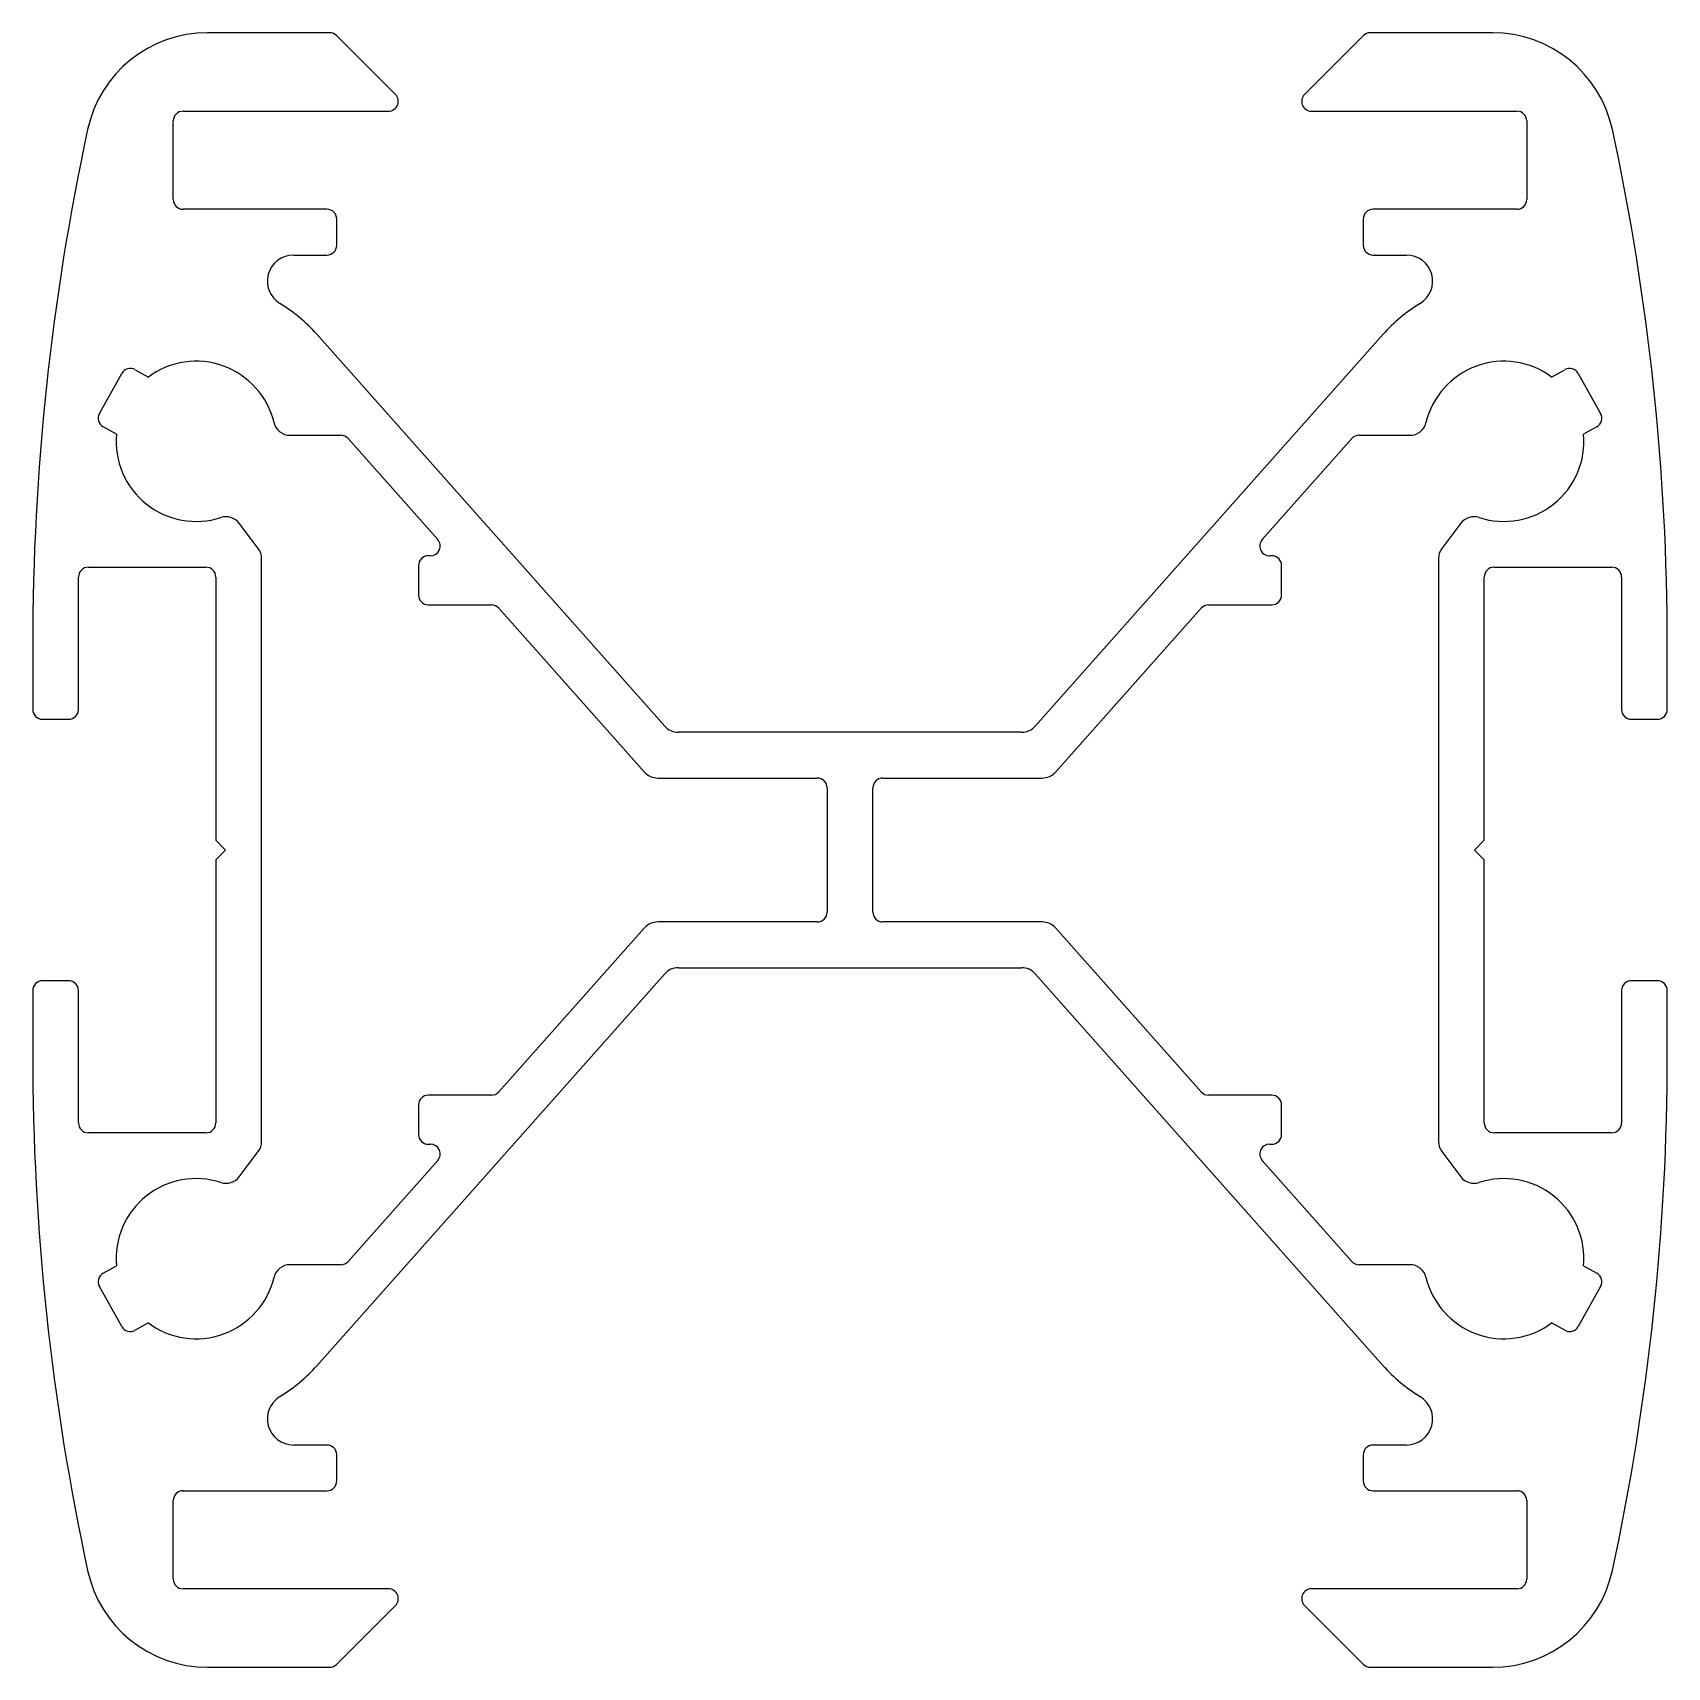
# Model space of a CAD drawing. Extents: x 1984 to 2034, y 1381.4 to 1431.4.
import ezdxf

# ---------------------------------------------------------------- set-up
doc = ezdxf.new("R2010")
doc.units = 0
doc.layers.get('0').update_dxf_attribs({"linetype": 'CONTINUOUS'})

msp = doc.modelspace()

# ---------------------------------------------------------------- linework, layer by layer
for p, q in [((1993.051, 1431.43), (1989.313, 1431.43)), ((1995.064, 1429.542), (1993.264, 1431.342)), ((2024.67, 1431.342), (2022.87, 1429.542)), ((2028.62, 1431.43), (2024.882, 1431.43)), ((1988.567, 1429.03), (1994.851, 1429.03)), ((2023.082, 1429.03), (2029.367, 1429.03)), ((1988.267, 1426.33), (1988.267, 1428.73)), ((2029.667, 1428.73), (2029.667, 1426.33)), ((1992.967, 1426.03), (1988.567, 1426.03)), ((2029.367, 1426.03), (2024.967, 1426.03)), ((1993.267, 1424.93), (1993.267, 1425.73)), ((2024.667, 1425.73), (2024.667, 1424.93)), ((1991.944, 1424.63), (1992.967, 1424.63)), ((2024.967, 1424.63), (2025.989, 1424.63)), ((2003.298, 1410.22), (1992.656, 1422.206)), ((2025.277, 1422.206), (2014.635, 1410.22)), ((1986.007, 1419.786), (1986.692, 1421.007)), ((1987.1, 1421.122), (1987.504, 1420.896)), ((2030.429, 1420.896), (2030.833, 1421.122)), ((2031.242, 1421.007), (2031.926, 1419.786)), ((1986.527, 1419.151), (1986.122, 1419.378)), ((1991.836, 1419.115), (1993.393, 1419.115)), ((1993.618, 1419.014), (1996.357, 1415.929)), ((2021.577, 1415.929), (2024.315, 1419.014)), ((2024.54, 1419.115), (2026.097, 1419.115)), ((2031.811, 1419.378), (2031.407, 1419.151)), ((1990.866, 1415.649), (1990.28, 1416.426)), ((2027.653, 1416.426), (2027.067, 1415.649)), ((1985.667, 1415.08), (1989.267, 1415.08)), ((1990.967, 1397.512), (1990.967, 1415.348)), ((1995.767, 1415.13), (1995.767, 1414.23)), ((1996.132, 1415.43), (1996.067, 1415.43)), ((2021.867, 1415.43), (2021.801, 1415.43)), ((2022.167, 1414.23), (2022.167, 1415.13)), ((2026.967, 1415.348), (2026.967, 1397.512)), ((2028.667, 1415.08), (2032.267, 1415.08)), ((1985.367, 1410.73), (1985.367, 1414.78)), ((1989.567, 1414.78), (1989.567, 1406.73)), ((2028.367, 1406.73), (2028.367, 1414.78)), ((2032.567, 1414.78), (2032.567, 1410.73)), ((1996.067, 1413.93), (1997.997, 1413.93)), ((1998.221, 1413.829), (2002.669, 1408.82)), ((2015.264, 1408.82), (2019.712, 1413.829)), ((2019.936, 1413.93), (2021.867, 1413.93)), ((1983.967, 1412.68), (1983.967, 1410.73)), ((2033.967, 1410.73), (2033.967, 1412.68)), ((1984.267, 1410.43), (1985.067, 1410.43)), ((2014.212, 1410.03), (2003.721, 1410.03)), ((2032.867, 1410.43), (2033.667, 1410.43)), ((2003.092, 1408.63), (2007.967, 1408.63)), ((2009.967, 1408.63), (2014.842, 1408.63)), ((2008.267, 1408.33), (2008.267, 1404.53)), ((2009.667, 1404.53), (2009.667, 1408.33)), ((1989.567, 1406.73), (1989.867, 1406.43)), ((2028.067, 1406.43), (2028.367, 1406.73)), ((1989.867, 1406.43), (1989.567, 1406.13)), ((1989.567, 1406.13), (1989.567, 1398.08)), ((2028.367, 1406.13), (2028.067, 1406.43)), ((2028.367, 1398.08), (2028.367, 1406.13)), ((2002.669, 1404.04), (1998.221, 1399.031)), ((2007.967, 1404.23), (2003.092, 1404.23)), ((2014.842, 1404.23), (2009.967, 1404.23)), ((2019.712, 1399.031), (2015.264, 1404.04)), ((1992.656, 1390.654), (2003.298, 1402.64)), ((2003.721, 1402.83), (2014.212, 1402.83)), ((2014.635, 1402.64), (2025.277, 1390.654)), ((1983.967, 1402.13), (1983.967, 1400.18)), ((1985.067, 1402.43), (1984.267, 1402.43)), ((1985.367, 1398.08), (1985.367, 1402.13)), ((2032.567, 1402.13), (2032.567, 1398.08)), ((2033.667, 1402.43), (2032.867, 1402.43)), ((2033.967, 1400.18), (2033.967, 1402.13)), ((1995.767, 1398.63), (1995.767, 1397.73)), ((1997.997, 1398.93), (1996.067, 1398.93)), ((2021.867, 1398.93), (2019.936, 1398.93)), ((2022.167, 1397.73), (2022.167, 1398.63)), ((1989.267, 1397.78), (1985.667, 1397.78)), ((2032.267, 1397.78), (2028.667, 1397.78)), ((1990.28, 1396.434), (1990.866, 1397.212)), ((1996.067, 1397.43), (1996.132, 1397.43)), ((2021.801, 1397.43), (2021.867, 1397.43)), ((2027.067, 1397.212), (2027.653, 1396.434)), ((1996.357, 1396.931), (1993.618, 1393.846)), ((2024.315, 1393.846), (2021.577, 1396.931)), ((1986.122, 1393.483), (1986.527, 1393.709)), ((1993.393, 1393.745), (1991.836, 1393.745)), ((2026.097, 1393.745), (2024.54, 1393.745)), ((2031.407, 1393.709), (2031.811, 1393.483)), ((1986.692, 1391.853), (1986.007, 1393.074)), ((2031.926, 1393.074), (2031.242, 1391.853)), ((1987.504, 1391.964), (1987.1, 1391.738)), ((2030.833, 1391.738), (2030.429, 1391.964)), ((1992.967, 1388.23), (1991.944, 1388.23)), ((2025.989, 1388.23), (2024.967, 1388.23)), ((1993.267, 1387.13), (1993.267, 1387.93)), ((2024.667, 1387.93), (2024.667, 1387.13)), ((1988.267, 1384.13), (1988.267, 1386.53)), ((1988.567, 1386.83), (1992.967, 1386.83)), ((2024.967, 1386.83), (2029.367, 1386.83)), ((2029.667, 1386.53), (2029.667, 1384.13)), ((1994.851, 1383.83), (1988.567, 1383.83)), ((2029.367, 1383.83), (2023.082, 1383.83)), ((1993.264, 1381.518), (1995.064, 1383.318)), ((2022.87, 1383.318), (2024.67, 1381.518)), ((1989.313, 1381.43), (1993.051, 1381.43)), ((2024.882, 1381.43), (2028.62, 1381.43))]:
    msp.add_line(p, q)
for centre, radius, start, end in [((1989.313, 1427.68), 3.75, 90, 167.8468), ((1993.051, 1431.13), 0.3, 45, 90), ((2024.882, 1431.13), 0.3, 90.0001, 135), ((2028.62, 1427.68), 3.75, 12.1532, 90), ((1994.851, 1429.33), 0.3, 270, 45), ((2023.082, 1429.33), 0.3, 135.0002, 270), ((1988.567, 1428.73), 0.3, 90, 180), ((2029.367, 1428.73), 0.3, 0, 89.9999), ((2058.967, 1412.68), 75, 167.8468, 180), ((1958.967, 1412.68), 75, 0, 12.1532), ((1988.567, 1426.33), 0.3, 180, 269.9999), ((1992.967, 1425.73), 0.3, 0.0001, 90), ((2024.967, 1425.73), 0.3, 90, 180), ((2029.367, 1426.33), 0.3, 270, 359.9999), ((1991.944, 1423.83), 0.8, 90, 238.7138), ((1992.967, 1424.93), 0.3, 270, 360), ((2024.967, 1424.93), 0.3, 180, 270), ((2025.989, 1423.83), 0.8, 301.2862, 90), ((1988.967, 1418.93), 4.934, 41.6012, 58.7138), ((2028.967, 1418.93), 4.934, 121.2862, 138.3988), ((1986.953, 1420.861), 0.3, 60.7361, 150.7359), ((1988.967, 1418.93), 2.45, 13.4208, 126.6464), ((2028.967, 1418.93), 2.45, 53.3536, 166.5792), ((2030.98, 1420.861), 0.3, 29.2641, 119.2639), ((1986.269, 1419.639), 0.3, 150.7359, 240.7359), ((2031.664, 1419.639), 0.3, 299.2641, 29.2641), ((1988.967, 1418.93), 2.45, 174.8254, 288.051), ((1991.836, 1419.615), 0.5, 193.4208, 270), ((1993.393, 1418.815), 0.3, 41.6012, 90), ((2024.54, 1418.815), 0.3, 90, 138.3988), ((2026.097, 1419.615), 0.5, 270, 346.5792), ((2028.967, 1418.93), 2.45, 251.949, 5.1746), ((1989.881, 1416.125), 0.5, 37, 108.051), ((2028.053, 1416.125), 0.5, 71.949, 143), ((1990.467, 1415.348), 0.5, 0, 37), ((1996.132, 1415.73), 0.3, 270.0001, 41.6012), ((2021.801, 1415.73), 0.3, 138.3988, 269.9999), ((2027.467, 1415.348), 0.5, 143, 180), ((1985.667, 1414.78), 0.3, 90, 180), ((1989.267, 1414.78), 0.3, 0, 90), ((1996.067, 1415.13), 0.3, 90, 180), ((2021.867, 1415.13), 0.3, 0, 90), ((2028.667, 1414.78), 0.3, 90, 180), ((2032.267, 1414.78), 0.3, 0, 90), ((1996.067, 1414.23), 0.3, 180, 269.9999), ((2021.867, 1414.23), 0.3, 270.0001, 0), ((1997.997, 1413.63), 0.3, 41.6013, 90), ((2019.936, 1413.63), 0.3, 90, 138.3987), ((1984.267, 1410.73), 0.3, 180, 270), ((1985.067, 1410.73), 0.3, 270, 0), ((2032.867, 1410.73), 0.3, 180, 270), ((2033.667, 1410.73), 0.3, 270.0002, 360), ((2003.721, 1410.596), 0.565, 221.6012, 270), ((2014.212, 1410.596), 0.565, 270, 318.3988), ((2003.092, 1409.196), 0.565, 221.6012, 270), ((2007.967, 1408.33), 0.3, 0, 90), ((2009.967, 1408.33), 0.3, 90, 180), ((2014.842, 1409.196), 0.565, 270, 318.3988), ((2007.967, 1404.53), 0.3, 270, 360), ((2009.967, 1404.53), 0.3, 180, 270), ((2003.092, 1403.665), 0.565, 90, 138.3988), ((2014.842, 1403.665), 0.565, 41.6012, 90), ((2003.721, 1402.265), 0.565, 90, 138.3988), ((2014.212, 1402.265), 0.565, 41.6012, 90), ((1984.267, 1402.13), 0.3, 90.0002, 180), ((1985.067, 1402.13), 0.3, 0, 90), ((2032.867, 1402.13), 0.3, 90, 180), ((2033.667, 1402.13), 0.3, 0, 90), ((2058.967, 1400.18), 75, 180, 192.1532), ((1958.967, 1400.18), 75, 347.8468, 0), ((1997.997, 1399.23), 0.3, 270, 318.3988), ((2019.936, 1399.23), 0.3, 221.6012, 270), ((1996.067, 1398.63), 0.3, 90, 180), ((2021.867, 1398.63), 0.3, 0, 90), ((1985.667, 1398.08), 0.3, 180, 270), ((1989.267, 1398.08), 0.3, 270, 360), ((2028.667, 1398.08), 0.3, 180, 270), ((2032.267, 1398.08), 0.3, 270, 360), ((1990.467, 1397.512), 0.5, 323, 0), ((1996.067, 1397.73), 0.3, 180, 269.9999), ((2021.867, 1397.73), 0.3, 270.0001, 360), ((2027.467, 1397.512), 0.5, 180, 217), ((1996.132, 1397.13), 0.3, 318.3988, 90), ((2021.801, 1397.13), 0.3, 90, 221.6012), ((1988.967, 1393.93), 2.45, 71.949, 185.1746), ((1989.881, 1396.735), 0.5, 251.949, 323), ((2028.053, 1396.735), 0.5, 217, 288.051), ((2028.967, 1393.93), 2.45, 354.8254, 108.051), ((1991.836, 1393.245), 0.5, 90, 166.5792), ((1993.393, 1394.045), 0.3, 270.0001, 318.3988), ((2024.54, 1394.045), 0.3, 221.6012, 269.9999), ((2026.097, 1393.245), 0.5, 13.4208, 90), ((1986.269, 1393.221), 0.3, 119.2641, 209.2641), ((1988.967, 1393.93), 2.45, 233.3536, 346.5792), ((2028.967, 1393.93), 2.45, 193.4208, 306.6464), ((2031.664, 1393.221), 0.3, 330.7359, 60.7359), ((1986.953, 1392), 0.3, 209.2641, 299.2641), ((2030.98, 1392), 0.3, 240.7359, 330.7359), ((1988.967, 1393.93), 4.934, 301.2862, 318.3988), ((2028.967, 1393.93), 4.934, 221.6012, 238.7138), ((1991.944, 1389.03), 0.8, 121.2862, 270), ((2025.989, 1389.03), 0.8, 270, 58.7138), ((1992.967, 1387.93), 0.3, 0, 90), ((2024.967, 1387.93), 0.3, 90, 180), ((1992.967, 1387.13), 0.3, 270, 360), ((2024.967, 1387.13), 0.3, 180.0001, 270), ((1988.567, 1386.53), 0.3, 90, 179.9999), ((2029.367, 1386.53), 0.3, 0, 89.9999), ((1989.313, 1385.18), 3.75, 192.1532, 270), ((1988.567, 1384.13), 0.3, 180, 269.9999), ((2028.62, 1385.18), 3.75, 270, 347.8468), ((2029.367, 1384.13), 0.3, 270, 0), ((1994.851, 1383.53), 0.3, 315.0002, 90), ((2023.082, 1383.53), 0.3, 90, 225), ((1993.051, 1381.73), 0.3, 270.0001, 315), ((2024.882, 1381.73), 0.3, 225, 270)]:
    msp.add_arc(centre, radius, start, end)

doc.saveas('drawing.dxf')
